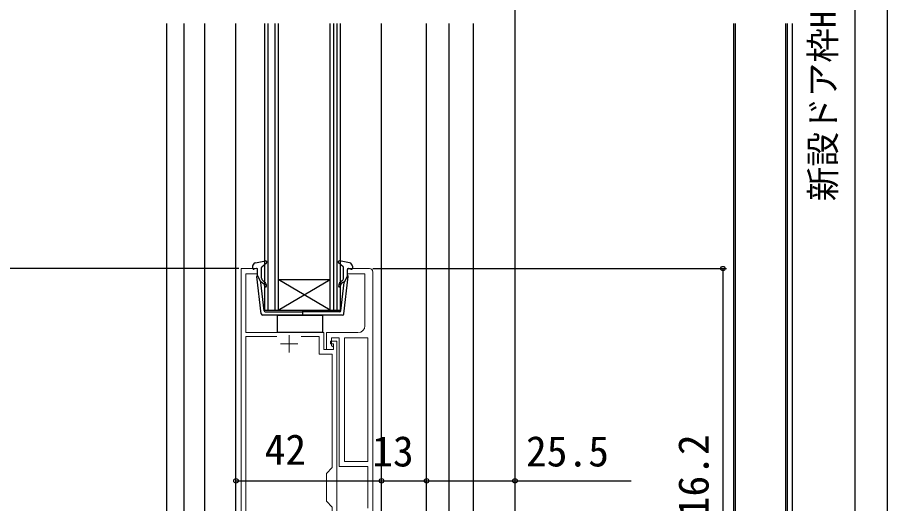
# Model space of a CAD drawing. Units: millimetres, scale not verified. Extents: x -525 to 525, y -803 to 799.
# Drawn here: x -323.9 to -72.8, y 94.5 to 234.9 of the extents above; entities that cross this region are included whole.
import ezdxf
from ezdxf.enums import TextEntityAlignment as Align

# ---------------------------------------------------------------- set-up
doc = ezdxf.new("R2010")
doc.units = ezdxf.units.MM
doc.header["$LTSCALE"] = 4
doc.layers.add('0-2_YKK_11', color=7, linetype='Continuous', lineweight=18)
for name, color, linetype in [('0-4_YKK_12', 2, 'Continuous'), ('0-5_YKK_13', 4, 'Continuous'), ('0-6_YKK_D', 6, 'Continuous'), ('0-8_YSS_K', 3, 'Continuous')]:
    doc.layers.add(name, color=color, linetype=linetype)
doc.styles.add('ＭＳ ゴシック', font='')
doc.styles.get('ＭＳ ゴシック').set_extended_font_data('MS Gothic')

msp = doc.modelspace()

# ---------------------------------------------------------------- linework, layer by layer
at = {"layer": '0-2_YKK_11'}
for p, q in [((-221.3, 54.662), (-221.3, 161.362)), ((-245.5, 138.162), (-245.5, 143.162)), ((-248, 140.662), (-243, 140.662))]:
    msp.add_line(p, q, dxfattribs=at)
for points in [[(-259.3, 162.362), (-259.3, 36.162), (-258, 36.162), (-258, 42.162), (-236.3, 42.162), (-236.3, 48.062), (-234.3, 48.062), (-234.3, 44.362), (-233.1, 44.362), (-233.1, 48.062), (-231.7, 48.062), (-231.7, 141.362), (-233.5, 141.362), (-233.5, 140.662), (-232.7, 140.662), (-232.7, 138.962), (-235.5, 138.962), (-235.5, 143.862), (-258, 143.862), (-258, 160.862), (-254.6, 160.862), (-254.6, 162.362)], [(-222.8, 142.362), (-222.8, 106.662), (-229.5, 106.662), (-229.5, 142.362)]]:
    msp.add_lwpolyline(points, close=True, dxfattribs=at)
for points in [[(-222.3, 162.362), (-228.6, 162.362), (-228.6, 160.862), (-223.6, 160.862), (-223.6, 145.862)], [(-225.6, 143.862), (-234.7, 143.862), (-234.7, 138.962), (-232.7, 138.962), (-232.7, 139.662), (-233.2, 140.162), (-233.2, 142.362), (-231, 142.362), (-231, 105.162), (-222.8, 105.162), (-222.8, 93.162)], [(-249.133, 43.262), (-258, 43.262), (-258, 142.762), (-248.992, 142.762)], [(-242.009, 142.762), (-236.8, 142.762), (-236.8, 137.662), (-233, 137.662), (-233, 104.862), (-234.7, 103.162), (-234.7, 95.162), (-233, 93.462), (-233, 49.362), (-237.6, 49.362), (-237.6, 43.262), (-241.867, 43.262)]]:
    msp.add_lwpolyline(points, dxfattribs=at)
for centre, radius, start, end in [((-222.3, 161.362), 1, 0.00001, 89.99999), ((-225.6, 145.862), 2, 270.00001, 359.99999)]:
    msp.add_arc(centre, radius, start, end, dxfattribs=at)
at = {"layer": '0-4_YKK_12'}
for p, q in [((-180.3, 572.162), (-180.3, -38.602)), ((-180.3, 246.562), (-180.3, 231.367)), ((-280.799, 233.162), (-280.799, 20.662)), ((-275.812, 233.162), (-275.812, 20.662)), ((-269.8, 42.162), (-269.8, 233.162)), ((-260.8, 39.162), (-260.8, 233.162)), ((-252.6, 233.162), (-252.6, 150.362)), ((-251.6, 233.162), (-251.6, 150.362)), ((-249.6, 233.162), (-249.6, 150.362)), ((-248.6, 233.162), (-248.6, 150.362)), ((-233.6, 150.362), (-233.6, 233.162)), ((-232.6, 150.362), (-232.6, 233.162)), ((-231.6, 150.362), (-231.6, 233.162)), ((-230.6, 150.362), (-230.6, 233.162)), ((-218.8, 39.162), (-218.8, 233.162)), ((-205.801, 46.379), (-205.8, 233.162)), ((-199.3, 46.162), (-199.3, 233.162)), ((-192.3, 47.864), (-192.302, 233.162)), ((-117.3, 233.162), (-117.3, 38.267)), ((-116.8, 233.162), (-116.8, 38.267)), ((-102.3, 233.162), (-102.3, 38.267)), ((-101.8, 233.162), (-101.8, 38.267)), ((-100.3, 233.162), (-100.3, 38.267)), ((-180.3, 228.367), (-180.3, 45.862)), ((-248.6, 159.162), (-233.6, 159.162)), ((-248.6, 150.362), (-233.6, 159.162)), ((-233.6, 150.362), (-248.6, 159.162)), ((-252.6, 150.362), (-248.6, 150.362)), ((-248.6, 150.362), (-233.6, 150.362)), ((-233.6, 150.362), (-230.6, 150.362))]:
    msp.add_line(p, q, dxfattribs=at)
at = {"layer": '0-5_YKK_13'}
for p, q in [((-255.183, 164.014), (-252.255, 164.557)), ((-253.302, 162.851), (-251.998, 164.04)), ((-229.898, 162.851), (-231.202, 164.04)), ((-228.018, 164.014), (-230.945, 164.557)), ((-256, 163.03), (-256, 162.462)), ((-254.981, 162.351), (-255.62, 162.173)), ((-254.6, 160.362), (-254.6, 162.062)), ((-253.4, 159.628), (-253.4, 162.63)), ((-229.8, 159.628), (-229.8, 162.63)), ((-228.6, 160.362), (-228.6, 162.062)), ((-228.22, 162.351), (-227.581, 162.173)), ((-227.2, 163.03), (-227.2, 162.462)), ((-253.552, 149.304), (-254.798, 160.045)), ((-254.6, 160.362), (-253.587, 158.362)), ((-252.631, 150.127), (-253.587, 158.362)), ((-253.241, 158.375), (-252.857, 158.054)), ((-252.536, 158.437), (-253.043, 158.862)), ((-230.664, 158.437), (-230.157, 158.862)), ((-230.569, 150.127), (-229.614, 158.362)), ((-229.96, 158.375), (-230.343, 158.054)), ((-229.649, 149.304), (-228.402, 160.045)), ((-228.6, 160.362), (-229.614, 158.362)), ((-230.145, 148.862), (-253.055, 148.862)), ((-252.333, 149.862), (-241.6, 149.862)), ((-241.6, 150.441), (-241.6, 148.81)), ((-230.867, 149.862), (-241.6, 149.862))]:
    msp.add_line(p, q, dxfattribs=at)
msp.add_lwpolyline([(-235.8, 143.862), (-248.8, 143.862), (-248.8, 148.862), (-235.8, 148.862)], close=True, dxfattribs=at)
for centre, radius, start, end in [((-255, 163.03), 1, 100.51214, 180), ((-252.2, 164.262), 0.3, 312.35531, 100.51214), ((-231, 164.262), 0.3, 79.48786, 227.64469), ((-228.2, 163.03), 1, 0, 79.48786), ((-255.7, 162.462), 0.3, 180, 285.56536), ((-254.9, 162.062), 0.3, 0, 105.56536), ((-253.1, 162.63), 0.3, 132.35531, 180), ((-230.1, 162.63), 0.3, 0, 47.64469), ((-228.3, 162.062), 0.3, 74.43464, 180), ((-227.5, 162.462), 0.3, 254.43464, 0), ((-254.5, 160.079), 0.3, 109.47122, 186.62089), ((-253.369, 158.222), 0.2, 49.99999, 186.62089), ((-252.4, 159.628), 1, 180, 229.99999), ((-253.5, 157.288), 1.5, 0, 49.99999), ((-229.7, 157.288), 1.5, 130.00001, 180), ((-230.8, 159.628), 1, 310.00001, 0), ((-229.831, 158.222), 0.2, 353.37911, 130.00001), ((-228.7, 160.079), 0.3, 353.37911, 70.52878), ((-253.5, 157.288), 1, 0, 49.99999), ((-252.25, 157.288), 0.25, 180, 0), ((-230.95, 157.288), 0.25, 180, 0), ((-229.7, 157.288), 1, 130.00001, 180), ((-253.055, 149.362), 0.5, 186.62089, 270), ((-252.333, 150.162), 0.3, 186.62089, 270), ((-230.867, 150.162), 0.3, 270, 353.37911), ((-230.145, 149.362), 0.5, 270, 353.37911)]:
    msp.add_arc(centre, radius, start, end, dxfattribs=at)
at = {"layer": '0-6_YKK_D'}
for p, q in [((-82.3, 456.662), (-82.3, 37.662)), ((-260, 162.362), (-366.1, 162.362)), ((-221.3, 162.362), (-119.3, 162.362)), ((-120.3, 162.362), (-120.3, 46.162))]:
    msp.add_line(p, q, dxfattribs=at)
for points in [[(-260.8, 101.062), (-218.8, 101.062), (-205.8, 101.062)], [(-205.801, 101.062), (-180.3, 101.062), (-146.796, 101.062)]]:
    msp.add_lwpolyline(points, dxfattribs=at)
for centre in [(-120.3, 162.362), (-260.8, 101.062), (-218.8, 101.062), (-218.8, 101.062), (-205.8, 101.062), (-205.801, 101.062), (-180.3, 101.062)]:
    msp.add_circle(centre, 0.637, dxfattribs=at)
at = {"layer": '0-8_YSS_K'}
msp.add_line((-72.801, 38.169), (-72.801, 481.162), dxfattribs=at)

# ---------------------------------------------------------------- texts
at = {"layer": '0-6_YKK_D', "style": 'ＭＳ ゴシック'}
for s, height, p in [('新設ドア枠H＝KH－5', 7.331, (-85.607, 181.793)), ('116.2', 8.798, (-121.8, 84.557))]:
    msp.add_text(s, height=height, rotation=90, dxfattribs=at).set_placement(p, align=Align.BOTTOM_LEFT)
for s, p in [('42', (-252.534, 103.062)), ('13', (-221.505, 102.562)), ('25.5', (-177.137, 102.562))]:
    msp.add_text(s, height=8.798, dxfattribs=at).set_placement(p, align=Align.BOTTOM_LEFT)

doc.saveas('drawing.dxf')
